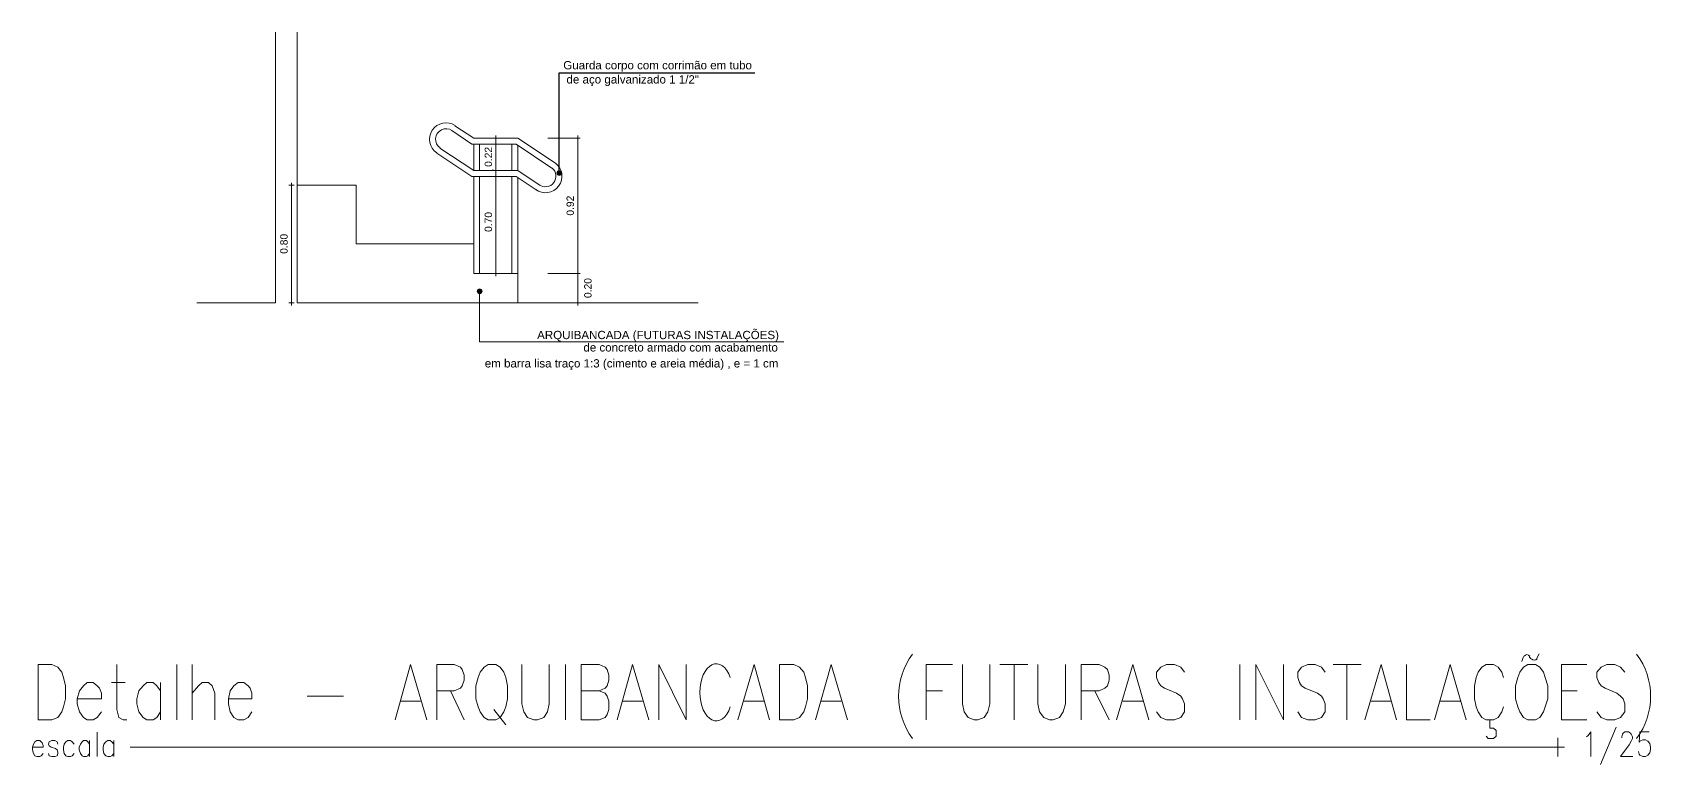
# Model space of a CAD drawing. Extents: x 3377 to 3790, y 1673 to 1846.
# Drawn here: x 3659.79 to 3670.8, y 1716.44 to 1721.42 of the extents above; entities that cross this region are included whole.
import ezdxf

# ---------------------------------------------------------------- set-up
doc = ezdxf.new("R2010")
doc.units = 0
doc.header["$LTSCALE"] = 2
for name, color, linetype in [('PDF11_0', 7, 'Continuous'), ('PDF11_A-HACHU', 7, 'Continuous'), ('PDF11_A_Prancha', 7, 'Continuous'), ('PDF11_COTAS', 7, 'Continuous'), ('PDF11_Text', 7, 'Continuous'), ('PDF11_Texto', 7, 'Continuous')]:
    doc.layers.add(name, color=color, linetype=linetype)
doc.layers.add('PDF11_04-DETALHE', color=7, linetype='Continuous', true_color=0xd933c0)
doc.layers.add('PDF6_04-DETALHE', color=7, linetype='Continuous', true_color=0xd933c0)
doc.styles.add('PDF Arial', font='arial.ttf')

msp = doc.modelspace()

# ---------------------------------------------------------------- linework, layer by layer
msp.add_lwpolyline([(3663.379, 1720.465), (3663.379, 1721.148), (3664.709, 1721.148)])
at = {"layer": 'PDF11_0', "color": 212, "lineweight": 0, "true_color": 0xd933c0}
msp.add_lwpolyline([(3662.797, 1719.782), (3662.797, 1719.782)], dxfattribs=at)
at = {"layer": 'PDF11_0', "transparency": 33554559}
for points in [[(3662.95, 1720.699), (3662.943, 1720.705), (3662.943, 1720.706)], [(3662.95, 1720.698), (3662.95, 1720.699), (3662.943, 1720.705)], [(3663.509, 1720.699), (3663.501, 1720.705), (3663.502, 1720.706)], [(3663.508, 1720.698), (3663.509, 1720.699), (3663.501, 1720.705)], [(3662.943, 1720.49), (3662.943, 1720.489), (3662.95, 1720.483)], [(3662.943, 1720.489), (3662.95, 1720.483), (3662.95, 1720.482)], [(3662.95, 1720.479), (3662.943, 1720.485), (3662.943, 1720.486)], [(3662.95, 1720.478), (3662.95, 1720.479), (3662.943, 1720.485)], [(3661.561, 1720.379), (3661.552, 1720.386), (3661.554, 1720.387)], [(3661.56, 1720.378), (3661.561, 1720.379), (3661.552, 1720.386)], [(3662.943, 1719.787), (3662.943, 1719.786), (3662.95, 1719.779)], [(3662.943, 1719.786), (3662.95, 1719.779), (3662.95, 1719.778)], [(3663.509, 1719.779), (3663.501, 1719.786), (3663.502, 1719.787)], [(3663.502, 1719.787), (3663.501, 1719.786), (3663.509, 1719.779)], [(3663.508, 1719.778), (3663.509, 1719.779), (3663.501, 1719.786)], [(3663.501, 1719.786), (3663.509, 1719.779), (3663.508, 1719.778)], [(3661.554, 1719.587), (3661.552, 1719.586), (3661.561, 1719.579)], [(3661.552, 1719.586), (3661.561, 1719.579), (3661.56, 1719.578)], [(3663.502, 1719.587), (3663.501, 1719.586), (3663.509, 1719.579)], [(3663.501, 1719.586), (3663.509, 1719.579), (3663.508, 1719.578)]]:
    msp.add_solid(points, dxfattribs=at)
at = {"layer": 'PDF11_04-DETALHE', "lineweight": 0}
msp.add_lwpolyline([(3663.396, 1720.454), (3663.397, 1720.454)], dxfattribs=at)
at = {"layer": 'PDF11_A-HACHU', "lineweight": 0}
msp.add_lwpolyline([(3664.446, 1719.318), (3664.446, 1719.318)], dxfattribs=at)
at = {"layer": 'PDF11_A_Prancha', "color": 1, "lineweight": 0}
for points in [[(3669.927, 1717.14), (3669.94, 1717.174)], [(3669.978, 1717.174), (3669.99, 1717.157)], [(3670.028, 1717.157), (3670.045, 1717.191)], [(3660.369, 1717.119), (3660.369, 1716.814), (3660.382, 1716.759), (3660.412, 1716.742), (3660.437, 1716.742)], [(3660.776, 1717.119), (3660.776, 1716.742)], [(3660.881, 1717.119), (3660.881, 1716.742)], [(3662.261, 1716.742), (3662.367, 1717.119), (3662.477, 1716.742)], [(3662.545, 1716.742), (3662.545, 1717.119), (3662.663, 1717.119), (3662.706, 1717.102), (3662.718, 1717.085), (3662.731, 1717.047), (3662.731, 1717.013), (3662.718, 1716.975), (3662.706, 1716.958), (3662.663, 1716.941), (3662.545, 1716.941)], [(3663.125, 1717.119), (3663.125, 1716.852), (3663.137, 1716.797), (3663.163, 1716.759), (3663.205, 1716.742), (3663.231, 1716.742), (3663.273, 1716.759), (3663.298, 1716.797), (3663.311, 1716.852), (3663.311, 1717.119)], [(3663.421, 1717.119), (3663.421, 1716.742)], [(3663.65, 1716.941), (3663.692, 1716.924), (3663.705, 1716.903), (3663.717, 1716.869), (3663.717, 1716.814), (3663.705, 1716.78), (3663.692, 1716.759), (3663.65, 1716.742), (3663.527, 1716.742), (3663.527, 1717.119), (3663.65, 1717.119), (3663.692, 1717.102), (3663.705, 1717.085), (3663.717, 1717.047), (3663.717, 1717.013), (3663.705, 1716.975), (3663.692, 1716.958), (3663.65, 1716.941), (3663.527, 1716.941)], [(3663.772, 1716.742), (3663.878, 1717.119), (3663.988, 1716.742)], [(3664.056, 1716.742), (3664.056, 1717.119), (3664.242, 1716.742), (3664.242, 1717.119)], [(3664.594, 1716.742), (3664.704, 1717.119), (3664.809, 1716.742)], [(3665.123, 1716.742), (3665.228, 1717.119), (3665.339, 1716.742)], [(3665.876, 1716.742), (3665.876, 1717.119), (3666.054, 1717.119)], [(3666.122, 1717.119), (3666.122, 1716.852), (3666.134, 1716.797), (3666.16, 1716.759), (3666.202, 1716.742), (3666.227, 1716.742), (3666.27, 1716.759), (3666.295, 1716.797), (3666.308, 1716.852), (3666.308, 1717.119)], [(3666.376, 1717.119), (3666.566, 1717.119)], [(3666.473, 1717.119), (3666.473, 1716.742)], [(3666.634, 1717.119), (3666.634, 1716.852), (3666.646, 1716.797), (3666.676, 1716.759), (3666.714, 1716.742), (3666.74, 1716.742), (3666.782, 1716.759), (3666.807, 1716.797), (3666.824, 1716.852), (3666.824, 1717.119)], [(3666.93, 1716.742), (3666.93, 1717.119), (3667.053, 1717.119), (3667.091, 1717.102), (3667.108, 1717.085), (3667.12, 1717.047), (3667.12, 1717.013), (3667.108, 1716.975), (3667.091, 1716.958), (3667.053, 1716.941), (3666.93, 1716.941)], [(3667.171, 1716.742), (3667.281, 1717.119), (3667.391, 1716.742)], [(3667.633, 1717.068), (3667.607, 1717.102), (3667.565, 1717.119), (3667.51, 1717.119), (3667.472, 1717.102), (3667.442, 1717.068), (3667.442, 1717.03), (3667.455, 1716.996), (3667.472, 1716.975), (3667.497, 1716.958), (3667.578, 1716.924), (3667.607, 1716.903), (3667.62, 1716.886), (3667.633, 1716.852), (3667.633, 1716.797), (3667.607, 1716.759), (3667.565, 1716.742), (3667.51, 1716.742), (3667.472, 1716.759), (3667.442, 1716.797)], [(3668.009, 1717.119), (3668.009, 1716.742)], [(3668.119, 1716.742), (3668.119, 1717.119), (3668.306, 1716.742), (3668.306, 1717.119)], [(3668.589, 1717.068), (3668.564, 1717.102), (3668.522, 1717.119), (3668.471, 1717.119), (3668.428, 1717.102), (3668.403, 1717.068), (3668.403, 1717.03), (3668.416, 1716.996), (3668.428, 1716.975), (3668.454, 1716.958), (3668.538, 1716.924), (3668.564, 1716.903), (3668.577, 1716.886), (3668.589, 1716.852), (3668.589, 1716.797), (3668.564, 1716.759), (3668.522, 1716.742), (3668.471, 1716.742), (3668.428, 1716.759), (3668.403, 1716.797)], [(3668.644, 1717.119), (3668.835, 1717.119)], [(3668.737, 1717.119), (3668.737, 1716.742)], [(3668.86, 1716.742), (3668.97, 1717.119), (3669.076, 1716.742)], [(3669.144, 1717.119), (3669.144, 1716.742), (3669.305, 1716.742)], [(3669.334, 1716.742), (3669.44, 1717.119), (3669.55, 1716.742)], [(3669.804, 1717.03), (3669.791, 1717.068), (3669.766, 1717.102), (3669.736, 1717.119), (3669.686, 1717.119), (3669.656, 1717.102), (3669.631, 1717.068), (3669.618, 1717.03), (3669.605, 1716.975), (3669.605, 1716.886), (3669.618, 1716.831), (3669.631, 1716.797), (3669.656, 1716.759), (3669.686, 1716.742), (3669.736, 1716.742), (3669.766, 1716.759), (3669.791, 1716.797), (3669.804, 1716.831)], [(3670.371, 1716.742), (3670.198, 1716.742), (3670.198, 1717.119), (3670.371, 1717.119)], [(3670.629, 1717.068), (3670.6, 1717.102), (3670.562, 1717.119), (3670.507, 1717.119), (3670.469, 1717.102), (3670.439, 1717.068), (3670.439, 1717.03), (3670.452, 1716.996), (3670.469, 1716.975), (3670.494, 1716.958), (3670.574, 1716.924), (3670.6, 1716.903), (3670.617, 1716.886), (3670.629, 1716.852), (3670.629, 1716.797), (3670.6, 1716.759), (3670.562, 1716.742), (3670.507, 1716.742), (3670.469, 1716.759), (3670.439, 1716.797)], [(3660.098, 1716.886), (3660.263, 1716.886), (3660.263, 1716.924), (3660.251, 1716.958), (3660.234, 1716.975), (3660.208, 1716.996), (3660.166, 1716.996), (3660.141, 1716.975), (3660.115, 1716.941), (3660.098, 1716.886), (3660.098, 1716.852), (3660.115, 1716.797), (3660.141, 1716.759), (3660.166, 1716.742), (3660.208, 1716.742), (3660.234, 1716.759), (3660.263, 1716.797)], [(3660.331, 1716.996), (3660.424, 1716.996)], [(3660.666, 1716.941), (3660.64, 1716.975), (3660.615, 1716.996), (3660.572, 1716.996), (3660.547, 1716.975), (3660.517, 1716.941), (3660.505, 1716.886), (3660.505, 1716.852), (3660.517, 1716.797), (3660.547, 1716.759), (3660.572, 1716.742), (3660.615, 1716.742), (3660.64, 1716.759), (3660.666, 1716.797)], [(3660.666, 1716.996), (3660.666, 1716.742)], [(3660.881, 1716.924), (3660.924, 1716.975), (3660.949, 1716.996), (3660.991, 1716.996), (3661.017, 1716.975), (3661.034, 1716.924), (3661.034, 1716.742)], [(3661.127, 1716.886), (3661.288, 1716.886), (3661.288, 1716.924), (3661.275, 1716.958), (3661.262, 1716.975), (3661.233, 1716.996), (3661.195, 1716.996), (3661.165, 1716.975), (3661.14, 1716.941), (3661.127, 1716.886), (3661.127, 1716.852), (3661.14, 1716.797), (3661.165, 1716.759), (3661.195, 1716.742), (3661.233, 1716.742), (3661.262, 1716.759), (3661.288, 1716.797)], [(3662.638, 1716.941), (3662.731, 1716.742)], [(3665.876, 1716.941), (3665.986, 1716.941)], [(3667.023, 1716.941), (3667.12, 1716.742)], [(3670.198, 1716.941), (3670.304, 1716.941)], [(3661.664, 1716.903), (3661.91, 1716.903)], [(3662.299, 1716.869), (3662.435, 1716.869)], [(3663.81, 1716.869), (3663.946, 1716.869)], [(3664.636, 1716.869), (3664.771, 1716.869)], [(3665.161, 1716.869), (3665.296, 1716.869)], [(3667.214, 1716.869), (3667.349, 1716.869)], [(3668.902, 1716.869), (3669.038, 1716.869)], [(3669.372, 1716.869), (3669.508, 1716.869)], [(3662.934, 1716.814), (3663.015, 1716.708)], [(3669.686, 1716.632), (3669.698, 1716.615), (3669.736, 1716.615), (3669.753, 1716.632), (3669.753, 1716.67), (3669.736, 1716.687), (3669.711, 1716.687), (3669.711, 1716.742)], [(3659.794, 1716.556), (3659.866, 1716.556), (3659.866, 1716.569), (3659.861, 1716.586), (3659.853, 1716.594), (3659.844, 1716.603), (3659.823, 1716.603), (3659.811, 1716.594), (3659.802, 1716.577), (3659.794, 1716.556), (3659.794, 1716.539), (3659.802, 1716.514), (3659.811, 1716.497), (3659.823, 1716.493), (3659.844, 1716.493), (3659.853, 1716.497), (3659.866, 1716.514)], [(3659.967, 1716.577), (3659.963, 1716.594), (3659.946, 1716.603), (3659.925, 1716.603), (3659.908, 1716.594), (3659.904, 1716.577), (3659.908, 1716.565), (3659.921, 1716.556), (3659.95, 1716.548), (3659.963, 1716.539), (3659.967, 1716.522), (3659.967, 1716.514), (3659.963, 1716.497), (3659.946, 1716.493), (3659.925, 1716.493), (3659.908, 1716.497), (3659.904, 1716.514)], [(3660.077, 1716.577), (3660.064, 1716.594), (3660.052, 1716.603), (3660.035, 1716.603), (3660.022, 1716.594), (3660.009, 1716.577), (3660.005, 1716.556), (3660.005, 1716.539), (3660.009, 1716.514), (3660.022, 1716.497), (3660.035, 1716.493), (3660.052, 1716.493), (3660.064, 1716.497), (3660.077, 1716.514)], [(3660.183, 1716.577), (3660.17, 1716.594), (3660.162, 1716.603), (3660.141, 1716.603), (3660.132, 1716.594), (3660.12, 1716.577), (3660.111, 1716.556), (3660.111, 1716.539), (3660.12, 1716.514), (3660.132, 1716.497), (3660.141, 1716.493), (3660.162, 1716.493), (3660.17, 1716.497), (3660.183, 1716.514)], [(3660.183, 1716.603), (3660.183, 1716.493)], [(3660.234, 1716.658), (3660.234, 1716.493)], [(3660.348, 1716.577), (3660.335, 1716.594), (3660.323, 1716.603), (3660.306, 1716.603), (3660.293, 1716.594), (3660.28, 1716.577), (3660.276, 1716.556), (3660.276, 1716.539), (3660.28, 1716.514), (3660.293, 1716.497), (3660.306, 1716.493), (3660.323, 1716.493), (3660.335, 1716.497), (3660.348, 1716.514)], [(3660.348, 1716.603), (3660.348, 1716.493)], [(3670.172, 1716.62), (3670.172, 1716.493)], [(3670.367, 1716.628), (3670.38, 1716.636), (3670.397, 1716.662), (3670.397, 1716.493)], [(3670.57, 1716.692), (3670.464, 1716.438)], [(3670.608, 1716.62), (3670.608, 1716.628), (3670.613, 1716.645), (3670.617, 1716.653), (3670.629, 1716.662), (3670.655, 1716.662), (3670.668, 1716.653), (3670.672, 1716.645), (3670.68, 1716.628), (3670.68, 1716.615), (3670.672, 1716.598), (3670.659, 1716.573), (3670.6, 1716.493), (3670.684, 1716.493)], [(3670.795, 1716.662), (3670.731, 1716.662), (3670.727, 1716.59), (3670.731, 1716.598), (3670.752, 1716.607), (3670.769, 1716.607), (3670.786, 1716.598), (3670.799, 1716.581), (3670.803, 1716.556), (3670.803, 1716.543), (3670.799, 1716.518), (3670.786, 1716.501), (3670.769, 1716.493), (3670.752, 1716.493), (3670.731, 1716.501), (3670.727, 1716.51), (3670.723, 1716.526)], [(3660.458, 1716.556), (3670.219, 1716.556)]]:
    msp.add_lwpolyline(points, dxfattribs=at)
for points in [[(3659.832, 1716.742), (3659.832, 1717.119), (3659.925, 1717.119), (3659.967, 1717.102), (3659.993, 1717.068), (3660.005, 1717.03), (3660.018, 1716.975), (3660.018, 1716.886), (3660.005, 1716.831), (3659.993, 1716.797), (3659.967, 1716.759), (3659.925, 1716.742)], [(3662.896, 1717.119), (3662.867, 1717.102), (3662.841, 1717.068), (3662.828, 1717.03), (3662.812, 1716.975), (3662.812, 1716.886), (3662.828, 1716.831), (3662.841, 1716.797), (3662.867, 1716.759), (3662.896, 1716.742), (3662.947, 1716.742), (3662.977, 1716.759), (3663.002, 1716.797), (3663.015, 1716.831), (3663.027, 1716.886), (3663.027, 1716.975), (3663.015, 1717.03), (3663.002, 1717.068), (3662.977, 1717.102), (3662.947, 1717.119)], [(3664.877, 1716.742), (3664.877, 1717.119), (3664.974, 1717.119), (3665.013, 1717.102), (3665.042, 1717.068), (3665.055, 1717.03), (3665.068, 1716.975), (3665.068, 1716.886), (3665.055, 1716.831), (3665.042, 1716.797), (3665.013, 1716.759), (3664.974, 1716.742)], [(3669.969, 1717.119), (3669.94, 1717.102), (3669.914, 1717.068), (3669.901, 1717.03), (3669.884, 1716.975), (3669.884, 1716.886), (3669.901, 1716.831), (3669.914, 1716.797), (3669.94, 1716.759), (3669.969, 1716.742), (3670.02, 1716.742), (3670.05, 1716.759), (3670.075, 1716.797), (3670.088, 1716.831), (3670.105, 1716.886), (3670.105, 1716.975), (3670.088, 1717.03), (3670.075, 1717.068), (3670.05, 1717.102), (3670.02, 1717.119)]]:
    msp.add_lwpolyline(points, close=True, dxfattribs=at)
for centre, start, end in [((3666.173, 1716.903), 143.6051, 216.3949), ((3670.319, 1716.903), 323.6051, 36.3949)]:
    msp.add_arc(centre, 0.485, start, end, dxfattribs=at)
msp.add_ellipse((3664.447, 1716.93), major_axis=(0, 0.195), ratio=0.569471, start_param=5.250407, end_param=10.460985, dxfattribs=at)
for points in [[(3669.982, 1717.176), (3669.972, 1717.19), (3669.954, 1717.19), (3669.943, 1717.176)], [(3669.994, 1717.159), (3670.005, 1717.145), (3670.022, 1717.145), (3670.033, 1717.159)]]:
    msp.add_open_spline(points, degree=3, dxfattribs=at)
at = {"layer": 'PDF11_COTAS', "lineweight": 0}
for points in [[(3660.913, 1719.582), (3661.447, 1719.582), (3661.447, 1721.423)], [(3661.596, 1721.423), (3661.596, 1719.582), (3664.324, 1719.582)], [(3662.924, 1720.702), (3662.929, 1720.702)], [(3662.946, 1720.468), (3662.946, 1720.72)], [(3663.3, 1720.702), (3663.522, 1720.702)], [(3663.505, 1720.72), (3663.505, 1719.764)], [(3662.924, 1720.486), (3662.929, 1720.486)], [(3662.924, 1720.482), (3662.929, 1720.482)], [(3662.946, 1720.5), (3662.946, 1719.764)], [(3661.574, 1720.382), (3661.539, 1720.382)], [(3661.557, 1720.399), (3661.557, 1719.564)], [(3663.505, 1719.799), (3663.505, 1719.564)], [(3662.924, 1719.782), (3662.929, 1719.782)], [(3663.377, 1719.782), (3663.522, 1719.782), (3663.3, 1719.782)], [(3661.574, 1719.582), (3661.539, 1719.582)], [(3663.096, 1719.582), (3664.246, 1719.582)], [(3663.377, 1719.582), (3663.522, 1719.582)]]:
    msp.add_lwpolyline(points, dxfattribs=at)
at = {"layer": 'PDF11_Texto', "lineweight": 0}
msp.add_lwpolyline([(3662.836, 1719.66), (3662.836, 1719.315), (3664.906, 1719.315)], dxfattribs=at)
for centre in [(3663.379, 1720.465), (3662.837, 1719.66)]:
    msp.add_circle(centre, 0.0164, dxfattribs=at)
at = {"layer": 'PDF11_Texto', "transparency": 33554559}
for points in [[(3663.364, 1720.471), (3663.394, 1720.469), (3663.363, 1720.469)], [(3663.394, 1720.469), (3663.363, 1720.469), (3663.394, 1720.468)], [(3663.363, 1720.469), (3663.394, 1720.468), (3663.363, 1720.468)], [(3663.394, 1720.468), (3663.363, 1720.468), (3663.395, 1720.466)], [(3663.363, 1720.468), (3663.395, 1720.466), (3663.363, 1720.466)], [(3663.395, 1720.466), (3663.363, 1720.466), (3663.395, 1720.465)], [(3663.363, 1720.466), (3663.395, 1720.465), (3663.363, 1720.465)], [(3663.395, 1720.465), (3663.363, 1720.465), (3663.395, 1720.464)], [(3663.363, 1720.465), (3663.395, 1720.464), (3663.363, 1720.464)], [(3663.395, 1720.464), (3663.363, 1720.464), (3663.394, 1720.462)], [(3663.363, 1720.464), (3663.394, 1720.462), (3663.363, 1720.462)], [(3663.394, 1720.462), (3663.363, 1720.462), (3663.394, 1720.461)], [(3663.363, 1720.462), (3663.394, 1720.461), (3663.363, 1720.461)], [(3663.394, 1720.461), (3663.363, 1720.461), (3663.394, 1720.459)], [(3663.363, 1720.461), (3663.394, 1720.459), (3663.364, 1720.459)], [(3663.365, 1720.473), (3663.393, 1720.472), (3663.364, 1720.472)], [(3663.393, 1720.472), (3663.364, 1720.472), (3663.394, 1720.471)], [(3663.364, 1720.472), (3663.394, 1720.471), (3663.364, 1720.471)], [(3663.394, 1720.471), (3663.364, 1720.471), (3663.394, 1720.469)], [(3663.394, 1720.459), (3663.364, 1720.459), (3663.393, 1720.458)], [(3663.364, 1720.459), (3663.393, 1720.458), (3663.364, 1720.458)], [(3663.393, 1720.458), (3663.364, 1720.458), (3663.392, 1720.456)], [(3663.364, 1720.458), (3663.392, 1720.456), (3663.365, 1720.456)], [(3663.366, 1720.474), (3663.392, 1720.473), (3663.365, 1720.473)], [(3663.392, 1720.473), (3663.365, 1720.473), (3663.393, 1720.472)], [(3663.392, 1720.456), (3663.365, 1720.456), (3663.392, 1720.455)], [(3663.365, 1720.456), (3663.392, 1720.455), (3663.366, 1720.455)], [(3663.367, 1720.476), (3663.392, 1720.474), (3663.366, 1720.474)], [(3663.392, 1720.474), (3663.366, 1720.474), (3663.392, 1720.473)], [(3663.368, 1720.477), (3663.39, 1720.476), (3663.367, 1720.476)], [(3663.39, 1720.476), (3663.367, 1720.476), (3663.392, 1720.474)], [(3663.369, 1720.478), (3663.39, 1720.477), (3663.368, 1720.477)], [(3663.39, 1720.477), (3663.368, 1720.477), (3663.39, 1720.476)], [(3663.37, 1720.479), (3663.387, 1720.478), (3663.369, 1720.478)], [(3663.387, 1720.478), (3663.369, 1720.478), (3663.39, 1720.477)], [(3663.372, 1720.48), (3663.386, 1720.479), (3663.37, 1720.479)], [(3663.386, 1720.479), (3663.37, 1720.479), (3663.387, 1720.478)], [(3663.374, 1720.48), (3663.385, 1720.48), (3663.372, 1720.48)], [(3663.385, 1720.48), (3663.372, 1720.48), (3663.386, 1720.479)], [(3663.375, 1720.481), (3663.384, 1720.48), (3663.374, 1720.48)], [(3663.384, 1720.48), (3663.374, 1720.48), (3663.385, 1720.48)], [(3663.377, 1720.481), (3663.382, 1720.481), (3663.375, 1720.481)], [(3663.382, 1720.481), (3663.375, 1720.481), (3663.384, 1720.48)], [(3663.378, 1720.481), (3663.381, 1720.481), (3663.377, 1720.481)], [(3663.381, 1720.481), (3663.377, 1720.481), (3663.382, 1720.481)], [(3663.392, 1720.455), (3663.366, 1720.455), (3663.39, 1720.454)], [(3663.366, 1720.455), (3663.39, 1720.454), (3663.367, 1720.454)], [(3663.39, 1720.454), (3663.367, 1720.454), (3663.39, 1720.453)], [(3663.367, 1720.454), (3663.39, 1720.453), (3663.368, 1720.453)], [(3663.39, 1720.453), (3663.368, 1720.453), (3663.387, 1720.452)], [(3663.368, 1720.453), (3663.387, 1720.452), (3663.369, 1720.452)], [(3663.387, 1720.452), (3663.369, 1720.452), (3663.386, 1720.451)], [(3663.369, 1720.452), (3663.386, 1720.451), (3663.37, 1720.451)], [(3663.386, 1720.451), (3663.37, 1720.451), (3663.385, 1720.45)], [(3663.37, 1720.451), (3663.385, 1720.45), (3663.372, 1720.45)], [(3663.385, 1720.45), (3663.372, 1720.45), (3663.384, 1720.45)], [(3663.372, 1720.45), (3663.384, 1720.45), (3663.374, 1720.45)], [(3663.384, 1720.45), (3663.374, 1720.45), (3663.382, 1720.449)], [(3663.374, 1720.45), (3663.382, 1720.449), (3663.375, 1720.449)], [(3663.375, 1720.449), (3663.377, 1720.449), (3663.381, 1720.449)], [(3663.375, 1720.449), (3663.382, 1720.449), (3663.381, 1720.449)], [(3663.377, 1720.449), (3663.381, 1720.449), (3663.378, 1720.449)], [(3662.821, 1719.662), (3662.852, 1719.661), (3662.82, 1719.661)], [(3662.852, 1719.661), (3662.82, 1719.661), (3662.852, 1719.66)], [(3662.82, 1719.661), (3662.852, 1719.66), (3662.82, 1719.66)], [(3662.852, 1719.66), (3662.82, 1719.66), (3662.852, 1719.658)], [(3662.82, 1719.66), (3662.852, 1719.658), (3662.82, 1719.658)], [(3662.852, 1719.658), (3662.82, 1719.658), (3662.852, 1719.656)], [(3662.82, 1719.658), (3662.852, 1719.656), (3662.821, 1719.656)], [(3662.822, 1719.667), (3662.851, 1719.665), (3662.821, 1719.665)], [(3662.851, 1719.665), (3662.821, 1719.665), (3662.852, 1719.664)], [(3662.821, 1719.665), (3662.852, 1719.664), (3662.821, 1719.664)], [(3662.852, 1719.664), (3662.821, 1719.664), (3662.852, 1719.662)], [(3662.821, 1719.664), (3662.852, 1719.662), (3662.821, 1719.662)], [(3662.852, 1719.662), (3662.821, 1719.662), (3662.852, 1719.661)], [(3662.852, 1719.656), (3662.821, 1719.656), (3662.852, 1719.654)], [(3662.821, 1719.656), (3662.852, 1719.654), (3662.821, 1719.654)], [(3662.852, 1719.654), (3662.821, 1719.654), (3662.851, 1719.653)], [(3662.821, 1719.654), (3662.851, 1719.653), (3662.821, 1719.653)], [(3662.851, 1719.653), (3662.821, 1719.653), (3662.851, 1719.652)], [(3662.821, 1719.653), (3662.851, 1719.652), (3662.822, 1719.652)], [(3662.823, 1719.668), (3662.851, 1719.667), (3662.822, 1719.667)], [(3662.851, 1719.667), (3662.822, 1719.667), (3662.851, 1719.665)], [(3662.851, 1719.652), (3662.822, 1719.652), (3662.85, 1719.651)], [(3662.822, 1719.652), (3662.85, 1719.651), (3662.823, 1719.651)], [(3662.824, 1719.669), (3662.85, 1719.668), (3662.823, 1719.668)], [(3662.85, 1719.668), (3662.823, 1719.668), (3662.851, 1719.667)], [(3662.85, 1719.651), (3662.823, 1719.651), (3662.849, 1719.649)], [(3662.823, 1719.651), (3662.849, 1719.649), (3662.824, 1719.649)], [(3662.827, 1719.671), (3662.848, 1719.67), (3662.824, 1719.67)], [(3662.848, 1719.67), (3662.824, 1719.67), (3662.849, 1719.669)], [(3662.824, 1719.67), (3662.849, 1719.669), (3662.824, 1719.669)], [(3662.849, 1719.669), (3662.824, 1719.669), (3662.85, 1719.668)], [(3662.849, 1719.649), (3662.824, 1719.649), (3662.848, 1719.648)], [(3662.824, 1719.649), (3662.848, 1719.648), (3662.824, 1719.648)], [(3662.848, 1719.648), (3662.824, 1719.648), (3662.847, 1719.647)], [(3662.824, 1719.648), (3662.847, 1719.647), (3662.827, 1719.647)], [(3662.828, 1719.672), (3662.847, 1719.671), (3662.827, 1719.671)], [(3662.847, 1719.671), (3662.827, 1719.671), (3662.848, 1719.67)], [(3662.847, 1719.647), (3662.827, 1719.647), (3662.846, 1719.646)], [(3662.827, 1719.647), (3662.846, 1719.646), (3662.828, 1719.646)], [(3662.829, 1719.673), (3662.846, 1719.672), (3662.828, 1719.672)], [(3662.846, 1719.672), (3662.828, 1719.672), (3662.847, 1719.671)], [(3662.846, 1719.646), (3662.828, 1719.646), (3662.845, 1719.646)], [(3662.828, 1719.646), (3662.845, 1719.646), (3662.829, 1719.646)], [(3662.83, 1719.673), (3662.845, 1719.673), (3662.829, 1719.673)], [(3662.845, 1719.673), (3662.829, 1719.673), (3662.846, 1719.672)], [(3662.845, 1719.646), (3662.829, 1719.646), (3662.842, 1719.645)], [(3662.829, 1719.646), (3662.842, 1719.645), (3662.83, 1719.645)], [(3662.832, 1719.674), (3662.842, 1719.673), (3662.83, 1719.673)], [(3662.842, 1719.673), (3662.83, 1719.673), (3662.845, 1719.673)], [(3662.842, 1719.645), (3662.83, 1719.645), (3662.841, 1719.644)], [(3662.83, 1719.645), (3662.841, 1719.644), (3662.832, 1719.644)], [(3662.833, 1719.674), (3662.841, 1719.674), (3662.832, 1719.674)], [(3662.841, 1719.674), (3662.832, 1719.674), (3662.842, 1719.673)], [(3662.841, 1719.644), (3662.832, 1719.644), (3662.84, 1719.644)], [(3662.832, 1719.644), (3662.84, 1719.644), (3662.833, 1719.644)], [(3662.835, 1719.674), (3662.84, 1719.674), (3662.833, 1719.674)], [(3662.84, 1719.674), (3662.833, 1719.674), (3662.841, 1719.674)], [(3662.833, 1719.644), (3662.835, 1719.644), (3662.838, 1719.644)], [(3662.833, 1719.644), (3662.84, 1719.644), (3662.838, 1719.644)], [(3662.836, 1719.676), (3662.838, 1719.674), (3662.835, 1719.674)], [(3662.838, 1719.674), (3662.835, 1719.674), (3662.84, 1719.674)], [(3662.835, 1719.644), (3662.838, 1719.644), (3662.836, 1719.644)]]:
    msp.add_solid(points, dxfattribs=at)
at = {"layer": 'PDF6_04-DETALHE', "color": 1, "lineweight": 0}
for points in [[(3662.669, 1720.787), (3662.797, 1720.702), (3663.096, 1720.702), (3663.352, 1720.532)], [(3662.647, 1720.754), (3662.784, 1720.662), (3663.085, 1720.662), (3663.329, 1720.499)], [(3662.545, 1720.601), (3662.784, 1720.442), (3663.085, 1720.442), (3663.228, 1720.346)], [(3662.567, 1720.634), (3662.797, 1720.482)], [(3662.797, 1720.662), (3662.797, 1720.482), (3663.096, 1720.482), (3663.096, 1720.654)], [(3662.836, 1720.482), (3662.836, 1720.662)], [(3663.056, 1720.482), (3663.056, 1720.662)], [(3663.249, 1720.38), (3663.096, 1720.482)], [(3661.596, 1720.382), (3661.997, 1720.382), (3661.997, 1719.982), (3662.797, 1719.982), (3662.797, 1719.782), (3663.096, 1719.782), (3663.096, 1719.582)], [(3662.797, 1719.782), (3662.797, 1720.442)], [(3662.836, 1719.782), (3662.836, 1720.442)], [(3663.056, 1719.782), (3663.056, 1720.442)], [(3663.096, 1719.782), (3663.096, 1720.434)]]:
    msp.add_lwpolyline(points, dxfattribs=at)
for centre, radius, start, end in [((3662.608, 1720.695), 0.112, 56.3269, 236.3269), ((3662.608, 1720.695), 0.0714, 55.7721, 236.3324), ((3663.285, 1720.443), 0.112, 233.5034, 52.608), ((3663.285, 1720.443), 0.0714, 233.5034, 51.6907)]:
    msp.add_arc(centre, radius, start, end, dxfattribs=at)

# ---------------------------------------------------------------- texts
at = {"layer": 'PDF11_Text', "char_height": 0.05624, "attachment_point": 7, "style": 'PDF Arial'}
for s, insert in [('Guarda corpo com corrimão em tubo ', (3663.406, 1721.154)), (' de aço galvanizado 1 1/2"', (3663.406, 1721.057)), ('ARQUIBANCADA (FUTURAS INSTALAÇÕES)', (3663.228, 1719.317)), ('de concreto armado com acabamento', (3663.543, 1719.249)), ('em barra lisa traço 1:3 (cimento e areia média) , e = 1 cm', (3662.872, 1719.124))]:
    msp.add_mtext(s, dxfattribs=dict(at, insert=insert))
at = {"layer": 'PDF11_Text', "char_height": 0.05, "attachment_point": 7, "rotation": 90, "style": 'PDF Arial'}
for s, insert in [('0.22', (3662.922, 1720.507)), ('0.92', (3663.479, 1720.175)), ('0.70', (3662.922, 1720.064)), ('0.80', (3661.531, 1719.915)), ('0.20', (3663.599, 1719.614))]:
    msp.add_mtext(s, dxfattribs=dict(at, insert=insert))

doc.saveas('drawing.dxf')
